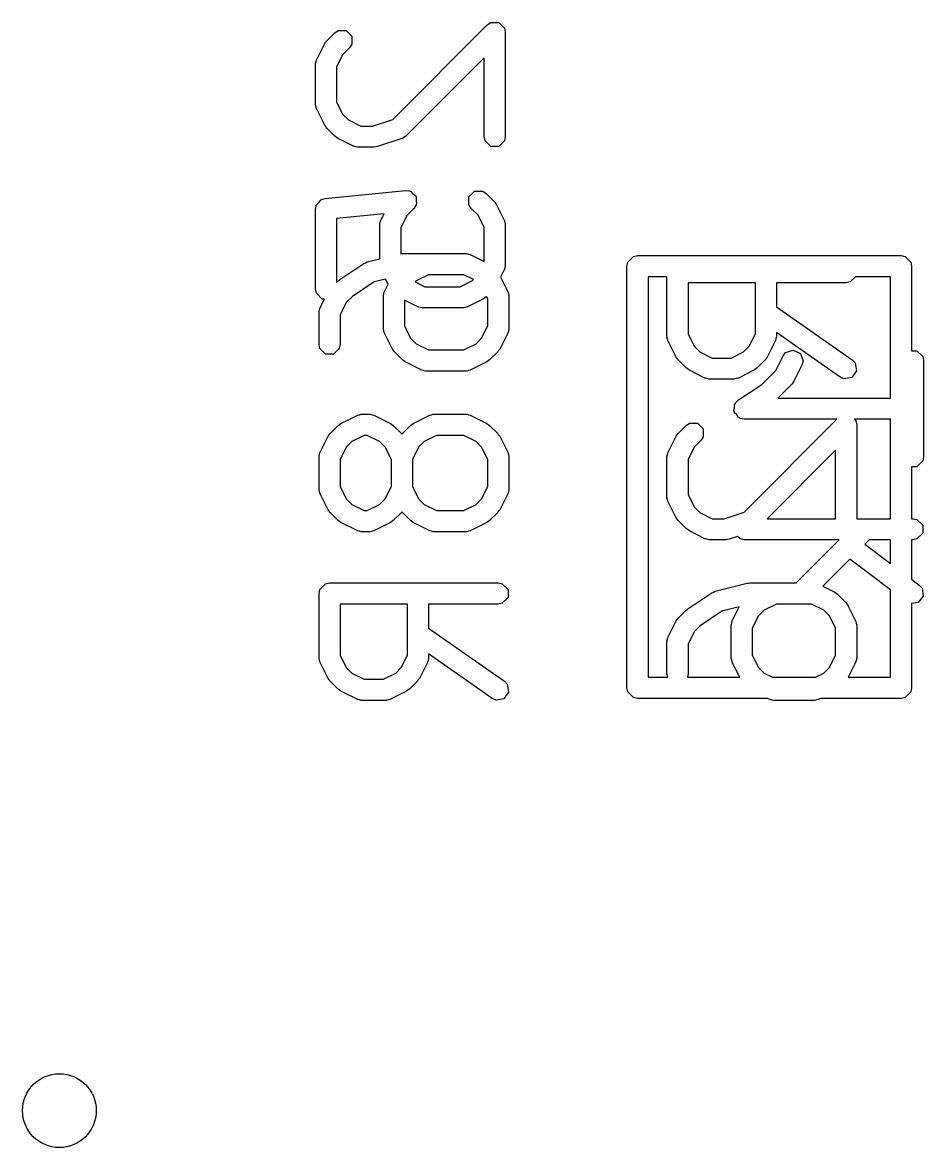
# Model space of a CAD drawing. Header units: inches. Extents: x 0.38 to 5.39, y 0.07 to 3.28.
# Drawn here: x 3.0437 to 3.212, y 0.5884 to 0.7985 of the extents above; entities that cross this region are included whole.
import ezdxf

# ---------------------------------------------------------------- set-up
doc = ezdxf.new("R2010")
doc.units = ezdxf.units.IN
doc.header["$MEASUREMENT"] = 0
doc.layers.add('BLACK', color=250, linetype='CONTINUOUS')

msp = doc.modelspace()

# ---------------------------------------------------------------- linework, layer by layer
at = {"layer": 'BLACK', "linetype": 'CONTINUOUS'}
for p, q in [((3.13053, 0.79807), (3.13117, 0.79849)), ((3.13117, 0.79849), (3.13268, 0.79849)), ((3.13268, 0.79849), (3.13374, 0.79743)), ((3.10054, 0.79507), (3.10204, 0.79657)), ((3.10204, 0.79657), (3.10268, 0.79699)), ((3.10268, 0.79699), (3.10418, 0.79699)), ((3.10418, 0.79699), (3.10525, 0.79593)), ((3.11286, 0.7804), (3.13053, 0.79807)), ((3.13374, 0.79743), (3.13389, 0.79667)), ((3.13389, 0.79667), (3.13389, 0.77718)), ((3.09867, 0.79156), (3.10017, 0.79455)), ((3.10017, 0.79455), (3.10036, 0.7948)), ((3.10036, 0.7948), (3.10054, 0.79507)), ((3.10525, 0.79442), (3.10482, 0.79378)), ((3.10525, 0.79593), (3.10525, 0.79442)), ((3.10355, 0.79251), (3.1024, 0.79021)), ((3.10482, 0.79378), (3.10355, 0.79251)), ((3.09846, 0.79067), (3.09848, 0.79077)), ((3.09846, 0.78318), (3.09846, 0.79067)), ((3.09847, 0.79081), (3.09855, 0.79112)), ((3.09848, 0.79077), (3.09847, 0.79081)), ((3.09855, 0.79112), (3.09861, 0.79143)), ((3.09861, 0.79143), (3.09864, 0.79146)), ((3.09864, 0.79146), (3.09867, 0.79156)), ((3.1024, 0.79021), (3.1024, 0.78364)), ((3.12996, 0.79192), (3.11532, 0.77728)), ((3.12996, 0.77718), (3.12996, 0.79192)), ((3.1024, 0.78364), (3.10355, 0.78134)), ((3.09848, 0.78308), (3.09846, 0.78318)), ((3.09847, 0.78304), (3.09848, 0.78308)), ((3.09855, 0.78273), (3.09847, 0.78304)), ((3.09861, 0.78242), (3.09855, 0.78273)), ((3.09864, 0.78239), (3.09861, 0.78242)), ((3.09867, 0.7823), (3.09864, 0.78239)), ((3.10017, 0.7793), (3.09867, 0.7823)), ((3.10355, 0.78134), (3.10459, 0.78029)), ((3.10459, 0.78029), (3.10689, 0.77915)), ((3.10911, 0.77915), (3.11286, 0.7804)), ((3.10036, 0.77905), (3.10017, 0.7793)), ((3.10054, 0.77878), (3.10036, 0.77905)), ((3.10204, 0.77728), (3.10054, 0.77878)), ((3.1023, 0.77711), (3.10204, 0.77728)), ((3.10689, 0.77915), (3.10911, 0.77915)), ((3.11532, 0.77728), (3.11524, 0.77723)), ((3.10255, 0.77692), (3.1023, 0.77711)), ((3.10555, 0.77542), (3.10255, 0.77692)), ((3.10564, 0.77539), (3.10555, 0.77542)), ((3.10567, 0.77536), (3.10564, 0.77539)), ((3.10598, 0.7753), (3.10567, 0.77536)), ((3.10629, 0.77521), (3.10598, 0.7753)), ((3.10633, 0.77523), (3.10629, 0.77521)), ((3.10643, 0.77521), (3.10633, 0.77523)), ((3.10943, 0.77521), (3.10643, 0.77521)), ((3.10974, 0.77527), (3.10943, 0.77521)), ((3.11005, 0.77531), (3.10974, 0.77527)), ((3.11455, 0.77681), (3.11005, 0.77531)), ((3.11464, 0.77686), (3.11455, 0.77681)), ((3.11468, 0.77686), (3.11464, 0.77686)), ((3.11494, 0.77703), (3.11468, 0.77686)), ((3.11522, 0.77719), (3.11494, 0.77703)), ((3.11524, 0.77723), (3.11522, 0.77719)), ((3.13011, 0.77642), (3.12996, 0.77718)), ((3.13117, 0.77536), (3.13011, 0.77642)), ((3.13268, 0.77536), (3.13117, 0.77536)), ((3.13374, 0.77642), (3.13268, 0.77536)), ((3.13389, 0.77718), (3.13374, 0.77642)), ((3.10023, 0.76564), (3.11523, 0.76714)), ((3.11523, 0.76714), (3.116, 0.76706)), ((3.116, 0.76706), (3.11608, 0.767)), ((3.11608, 0.767), (3.11618, 0.767)), ((3.11618, 0.767), (3.11665, 0.76653)), ((3.12711, 0.76593), (3.12817, 0.767)), ((3.12817, 0.767), (3.12968, 0.767)), ((3.12968, 0.767), (3.13032, 0.76657)), ((3.09861, 0.76443), (3.09908, 0.7649)), ((3.09908, 0.7649), (3.0995, 0.76541)), ((3.0995, 0.76541), (3.09963, 0.76545)), ((3.09963, 0.76545), (3.09968, 0.7655)), ((3.09968, 0.7655), (3.09977, 0.7655)), ((3.09977, 0.7655), (3.10023, 0.76564)), ((3.11665, 0.76653), (3.11716, 0.76611)), ((3.11716, 0.76611), (3.11717, 0.76601)), ((3.11717, 0.76601), (3.11725, 0.76593)), ((3.11725, 0.76593), (3.11725, 0.76527)), ((3.11725, 0.76527), (3.11731, 0.76461)), ((3.12711, 0.76442), (3.12711, 0.76593)), ((3.13032, 0.76657), (3.13182, 0.76507)), ((3.13182, 0.76507), (3.13199, 0.76481)), ((3.13199, 0.76481), (3.13219, 0.76456)), ((3.09846, 0.76368), (3.09855, 0.76415)), ((3.09846, 0.74868), (3.09846, 0.76368)), ((3.09854, 0.76425), (3.09858, 0.76429)), ((3.09855, 0.76415), (3.09854, 0.76425)), ((3.09858, 0.76429), (3.09861, 0.76443)), ((3.11128, 0.76279), (3.1024, 0.7619)), ((3.11067, 0.76156), (3.11128, 0.76279)), ((3.11682, 0.76379), (3.11554, 0.76251)), ((3.11725, 0.76442), (3.11682, 0.76379)), ((3.11731, 0.76461), (3.11725, 0.76453)), ((3.11725, 0.76453), (3.11725, 0.76442)), ((3.12753, 0.76379), (3.12711, 0.76442)), ((3.12881, 0.76251), (3.12753, 0.76379)), ((3.13219, 0.76456), (3.13369, 0.76156)), ((3.1024, 0.7619), (3.1024, 0.74996)), ((3.11046, 0.76082), (3.11055, 0.76112)), ((3.11048, 0.76078), (3.11046, 0.76082)), ((3.11046, 0.76068), (3.11048, 0.76078)), ((3.11046, 0.75437), (3.11046, 0.76068)), ((3.11055, 0.76112), (3.11061, 0.76143)), ((3.11061, 0.76143), (3.11064, 0.76146)), ((3.11064, 0.76146), (3.11067, 0.76156)), ((3.11554, 0.76251), (3.1144, 0.76021)), ((3.12996, 0.76021), (3.12881, 0.76251)), ((3.13369, 0.76156), (3.13371, 0.76146)), ((3.13371, 0.76146), (3.13374, 0.76143)), ((3.13374, 0.76143), (3.13381, 0.76112)), ((3.13381, 0.76112), (3.13389, 0.76082)), ((3.13389, 0.76082), (3.13387, 0.76078)), ((3.13387, 0.76078), (3.13389, 0.76068)), ((3.13389, 0.76068), (3.13389, 0.75318)), ((3.1144, 0.76021), (3.1144, 0.7553)), ((3.12996, 0.75388), (3.12996, 0.76021)), ((3.10811, 0.75378), (3.11046, 0.75437)), ((3.1144, 0.7553), (3.11458, 0.75534)), ((3.11458, 0.75534), (3.12658, 0.75534)), ((3.12658, 0.75534), (3.12668, 0.75532)), ((3.12668, 0.75532), (3.12672, 0.75533)), ((3.12672, 0.75533), (3.12703, 0.75525)), ((3.12703, 0.75525), (3.12734, 0.75519)), ((3.12734, 0.75519), (3.12737, 0.75515)), ((3.12737, 0.75515), (3.12746, 0.75513)), ((3.12746, 0.75513), (3.12996, 0.75388)), ((3.15675, 0.75375), (3.15782, 0.75481)), ((3.15782, 0.75481), (3.15857, 0.75496)), ((3.15857, 0.75496), (3.20778, 0.75496)), ((3.20778, 0.75496), (3.20854, 0.75481)), ((3.20854, 0.75481), (3.2096, 0.75375)), ((3.10299, 0.75051), (3.10749, 0.75351)), ((3.10749, 0.75351), (3.1078, 0.75363)), ((3.1078, 0.75363), (3.10811, 0.75378)), ((3.13369, 0.7523), (3.133, 0.75093)), ((3.13371, 0.75239), (3.13369, 0.7523)), ((3.13374, 0.75243), (3.13371, 0.75239)), ((3.13381, 0.75274), (3.13374, 0.75243)), ((3.13389, 0.75304), (3.13381, 0.75274)), ((3.13389, 0.75318), (3.13387, 0.75308)), ((3.13387, 0.75308), (3.13389, 0.75304)), ((3.1566, 0.75299), (3.15675, 0.75375)), ((3.1566, 0.67425), (3.1566, 0.75299)), ((3.2096, 0.75375), (3.20975, 0.75299)), ((3.20975, 0.75299), (3.20975, 0.73719)), ((3.1024, 0.74996), (3.10269, 0.75026)), ((3.10269, 0.75026), (3.10285, 0.75037)), ((3.10285, 0.75037), (3.10299, 0.75051)), ((3.10939, 0.75004), (3.10534, 0.74734)), ((3.11153, 0.75057), (3.10939, 0.75004)), ((3.11201, 0.74962), (3.11153, 0.75057)), ((3.11725, 0.75025), (3.11706, 0.75006)), ((3.11706, 0.75006), (3.11889, 0.74915)), ((3.11955, 0.7514), (3.11725, 0.75025)), ((3.12612, 0.7514), (3.11955, 0.7514)), ((3.12546, 0.74915), (3.12776, 0.7503)), ((3.12795, 0.75048), (3.12612, 0.7514)), ((3.12776, 0.7503), (3.12795, 0.75048)), ((3.133, 0.75093), (3.13434, 0.74825)), ((3.16408, 0.75102), (3.16054, 0.75102)), ((3.16054, 0.75102), (3.16054, 0.67622)), ((3.16408, 0.73987), (3.16408, 0.75102)), ((3.1983, 0.75005), (3.19754, 0.7499)), ((3.19927, 0.75102), (3.1983, 0.75005)), ((3.20581, 0.75102), (3.19927, 0.75102)), ((3.20581, 0.72834), (3.20581, 0.75102)), ((3.09861, 0.74793), (3.09846, 0.74868)), ((3.09968, 0.74686), (3.09861, 0.74793)), ((3.1112, 0.74781), (3.11126, 0.74812)), ((3.11126, 0.74812), (3.1113, 0.74815)), ((3.1113, 0.74815), (3.11132, 0.74825)), ((3.11132, 0.74825), (3.11201, 0.74962)), ((3.11889, 0.74915), (3.12546, 0.74915)), ((3.13434, 0.74825), (3.13437, 0.74815)), ((3.13437, 0.74815), (3.1344, 0.74812)), ((3.1344, 0.74812), (3.13446, 0.74781)), ((3.18058, 0.7499), (3.16801, 0.7499)), ((3.16801, 0.7499), (3.16801, 0.74033)), ((3.18058, 0.74033), (3.18058, 0.7499)), ((3.19754, 0.7499), (3.18451, 0.7499)), ((3.18451, 0.7499), (3.18451, 0.74539)), ((3.09932, 0.74525), (3.10013, 0.74686)), ((3.10013, 0.74686), (3.09968, 0.74686)), ((3.1042, 0.7462), (3.10305, 0.7439)), ((3.10534, 0.74734), (3.1042, 0.7462)), ((3.11112, 0.74751), (3.1112, 0.74781)), ((3.11113, 0.74746), (3.11112, 0.74751)), ((3.11112, 0.74737), (3.11113, 0.74746)), ((3.11112, 0.74137), (3.11112, 0.74737)), ((3.11755, 0.74542), (3.11505, 0.74667)), ((3.11505, 0.74667), (3.11505, 0.74183)), ((3.12981, 0.74692), (3.12681, 0.74542)), ((3.13005, 0.74711), (3.12981, 0.74692)), ((3.13032, 0.74729), (3.13005, 0.74711)), ((3.13039, 0.74736), (3.13032, 0.74729)), ((3.13061, 0.7469), (3.13039, 0.74736)), ((3.13061, 0.74183), (3.13061, 0.7469)), ((3.13446, 0.74781), (3.13454, 0.74751)), ((3.13454, 0.74751), (3.13453, 0.74746)), ((3.13453, 0.74746), (3.13455, 0.74737)), ((3.13455, 0.74737), (3.13455, 0.74137)), ((3.09912, 0.74451), (3.0992, 0.74481)), ((3.09914, 0.74446), (3.09912, 0.74451)), ((3.09912, 0.74437), (3.09914, 0.74446)), ((3.09912, 0.73837), (3.09912, 0.74437)), ((3.0992, 0.74481), (3.09927, 0.74512)), ((3.09927, 0.74512), (3.0993, 0.74515)), ((3.0993, 0.74515), (3.09932, 0.74525)), ((3.10305, 0.7439), (3.10305, 0.73837)), ((3.11764, 0.74539), (3.11755, 0.74542)), ((3.11767, 0.74536), (3.11764, 0.74539)), ((3.11798, 0.7453), (3.11767, 0.74536)), ((3.11829, 0.74522), (3.11798, 0.7453)), ((3.11833, 0.74523), (3.11829, 0.74522)), ((3.11843, 0.74521), (3.11833, 0.74523)), ((3.12593, 0.74521), (3.11843, 0.74521)), ((3.12602, 0.74523), (3.12593, 0.74521)), ((3.12607, 0.74522), (3.12602, 0.74523)), ((3.12637, 0.7453), (3.12607, 0.74522)), ((3.12668, 0.74536), (3.12637, 0.7453)), ((3.12671, 0.74539), (3.12668, 0.74536)), ((3.12681, 0.74542), (3.12671, 0.74539)), ((3.18451, 0.74539), (3.19867, 0.73548)), ((3.11505, 0.74183), (3.1162, 0.73953)), ((3.12946, 0.73954), (3.13061, 0.74183)), ((3.11113, 0.74127), (3.11112, 0.74137)), ((3.11112, 0.74123), (3.11113, 0.74127)), ((3.1112, 0.74092), (3.11112, 0.74123)), ((3.11126, 0.74062), (3.1112, 0.74092)), ((3.1113, 0.74058), (3.11126, 0.74062)), ((3.11132, 0.74049), (3.1113, 0.74058)), ((3.11282, 0.73749), (3.11132, 0.74049)), ((3.1162, 0.73953), (3.11725, 0.73849)), ((3.12842, 0.73849), (3.12946, 0.73954)), ((3.13434, 0.74049), (3.13284, 0.73749)), ((3.13437, 0.74058), (3.13434, 0.74049)), ((3.1344, 0.74062), (3.13437, 0.74058)), ((3.13446, 0.74092), (3.1344, 0.74062)), ((3.13454, 0.74123), (3.13446, 0.74092)), ((3.13455, 0.74137), (3.13453, 0.74127)), ((3.13453, 0.74127), (3.13454, 0.74123)), ((3.1641, 0.73977), (3.16408, 0.73987)), ((3.16408, 0.73973), (3.1641, 0.73977)), ((3.16417, 0.73942), (3.16408, 0.73973)), ((3.16801, 0.74033), (3.16916, 0.73804)), ((3.17943, 0.73804), (3.18058, 0.74033)), ((3.18451, 0.73973), (3.18442, 0.73942)), ((3.18451, 0.73987), (3.18449, 0.73977)), ((3.18449, 0.73977), (3.18451, 0.73973)), ((3.19641, 0.73226), (3.18451, 0.74059)), ((3.18451, 0.74059), (3.18451, 0.73987)), ((3.09927, 0.73762), (3.09912, 0.73837)), ((3.10033, 0.73655), (3.09927, 0.73762)), ((3.1029, 0.73762), (3.10184, 0.73655)), ((3.10305, 0.73837), (3.1029, 0.73762)), ((3.11302, 0.73724), (3.11282, 0.73749)), ((3.11725, 0.73849), (3.11955, 0.73734)), ((3.11955, 0.73734), (3.12612, 0.73734)), ((3.12612, 0.73734), (3.12842, 0.73849)), ((3.13284, 0.73749), (3.13265, 0.73724)), ((3.16423, 0.73912), (3.16417, 0.73942)), ((3.16426, 0.73908), (3.16423, 0.73912)), ((3.16429, 0.73899), (3.16426, 0.73908)), ((3.16578, 0.73599), (3.16429, 0.73899)), ((3.16916, 0.73804), (3.17021, 0.73699)), ((3.17838, 0.73699), (3.17943, 0.73804)), ((3.1843, 0.73899), (3.1828, 0.73599)), ((3.18433, 0.73908), (3.1843, 0.73899)), ((3.18436, 0.73912), (3.18433, 0.73908)), ((3.18442, 0.73942), (3.18436, 0.73912)), ((3.10184, 0.73655), (3.10033, 0.73655)), ((3.11319, 0.73698), (3.11302, 0.73724)), ((3.11469, 0.73548), (3.11319, 0.73698)), ((3.11495, 0.7353), (3.11469, 0.73548)), ((3.1152, 0.73511), (3.11495, 0.7353)), ((3.13071, 0.7353), (3.13046, 0.73511)), ((3.13097, 0.73548), (3.13071, 0.7353)), ((3.13247, 0.73698), (3.13097, 0.73548)), ((3.13265, 0.73724), (3.13247, 0.73698)), ((3.16598, 0.73574), (3.16578, 0.73599)), ((3.16615, 0.73548), (3.16598, 0.73574)), ((3.16765, 0.73398), (3.16615, 0.73548)), ((3.17021, 0.73699), (3.17251, 0.73584)), ((3.17251, 0.73584), (3.17608, 0.73584)), ((3.17608, 0.73584), (3.17838, 0.73699)), ((3.18244, 0.73548), (3.18094, 0.73398)), ((3.18261, 0.73574), (3.18244, 0.73548)), ((3.1828, 0.73599), (3.18261, 0.73574)), ((3.18439, 0.73354), (3.18575, 0.73625)), ((3.18575, 0.73625), (3.18622, 0.73686)), ((3.18622, 0.73686), (3.18765, 0.73733)), ((3.18765, 0.73733), (3.189, 0.73666)), ((3.189, 0.73666), (3.18948, 0.73523)), ((3.19867, 0.73548), (3.1992, 0.73493)), ((3.20975, 0.73719), (3.21076, 0.73719)), ((3.21076, 0.73719), (3.21183, 0.73612)), ((3.21183, 0.73612), (3.21198, 0.73537)), ((3.21198, 0.73537), (3.21198, 0.71737)), ((3.1182, 0.73361), (3.1152, 0.73511)), ((3.1183, 0.73358), (3.1182, 0.73361)), ((3.11833, 0.73355), (3.1183, 0.73358)), ((3.11864, 0.73349), (3.11833, 0.73355)), ((3.11894, 0.73341), (3.11864, 0.73349)), ((3.11899, 0.73342), (3.11894, 0.73341)), ((3.11908, 0.7334), (3.11899, 0.73342)), ((3.12658, 0.7334), (3.11908, 0.7334)), ((3.12668, 0.73342), (3.12658, 0.7334)), ((3.12672, 0.73341), (3.12668, 0.73342)), ((3.12703, 0.73349), (3.12672, 0.73341)), ((3.12734, 0.73355), (3.12703, 0.73349)), ((3.12737, 0.73358), (3.12734, 0.73355)), ((3.12746, 0.73361), (3.12737, 0.73358)), ((3.13046, 0.73511), (3.12746, 0.73361)), ((3.16792, 0.7338), (3.16765, 0.73398)), ((3.16817, 0.73361), (3.16792, 0.7338)), ((3.17116, 0.73211), (3.16817, 0.73361)), ((3.18042, 0.73361), (3.17742, 0.73211)), ((3.18067, 0.7338), (3.18042, 0.73361)), ((3.18094, 0.73398), (3.18067, 0.7338)), ((3.18176, 0.7309), (3.18439, 0.73354)), ((3.18927, 0.73449), (3.18777, 0.73149)), ((3.18948, 0.73523), (3.18927, 0.73449)), ((3.19946, 0.73344), (3.1986, 0.73221)), ((3.1992, 0.73493), (3.19946, 0.73344)), ((3.17126, 0.73208), (3.17116, 0.73211)), ((3.17129, 0.73205), (3.17126, 0.73208)), ((3.1716, 0.73199), (3.17129, 0.73205)), ((3.17191, 0.73191), (3.1716, 0.73199)), ((3.17195, 0.73192), (3.17191, 0.73191)), ((3.17205, 0.7319), (3.17195, 0.73192)), ((3.17654, 0.7319), (3.17205, 0.7319)), ((3.17664, 0.73192), (3.17654, 0.7319)), ((3.17668, 0.73191), (3.17664, 0.73192)), ((3.17699, 0.73199), (3.17668, 0.73191)), ((3.1773, 0.73205), (3.17699, 0.73199)), ((3.17733, 0.73208), (3.1773, 0.73205)), ((3.17742, 0.73211), (3.17733, 0.73208)), ((3.18758, 0.73124), (3.1874, 0.73098)), ((3.18777, 0.73149), (3.18758, 0.73124)), ((3.19712, 0.73195), (3.19641, 0.73226)), ((3.1986, 0.73221), (3.19712, 0.73195)), ((3.17742, 0.72801), (3.18176, 0.7309)), ((3.1874, 0.73098), (3.18477, 0.72834)), ((3.17669, 0.72712), (3.17684, 0.72727)), ((3.17669, 0.72655), (3.17669, 0.72712)), ((3.17684, 0.72727), (3.17688, 0.72747)), ((3.17688, 0.72747), (3.17742, 0.72801)), ((3.18477, 0.72834), (3.20581, 0.72834)), ((3.1032, 0.72363), (3.1062, 0.72513)), ((3.1062, 0.72513), (3.1063, 0.72516)), ((3.1063, 0.72516), (3.10633, 0.72519)), ((3.10633, 0.72519), (3.10664, 0.72525)), ((3.10664, 0.72525), (3.10694, 0.72533)), ((3.10694, 0.72533), (3.10699, 0.72532)), ((3.10699, 0.72532), (3.10708, 0.72534)), ((3.10708, 0.72534), (3.10858, 0.72534)), ((3.10858, 0.72534), (3.10868, 0.72532)), ((3.10868, 0.72532), (3.10872, 0.72533)), ((3.10872, 0.72533), (3.10903, 0.72525)), ((3.10903, 0.72525), (3.10934, 0.72519)), ((3.10934, 0.72519), (3.10937, 0.72516)), ((3.10937, 0.72516), (3.10946, 0.72513)), ((3.10946, 0.72513), (3.11246, 0.72363)), ((3.1167, 0.72363), (3.1197, 0.72513)), ((3.1197, 0.72513), (3.1198, 0.72516)), ((3.1198, 0.72516), (3.11983, 0.72519)), ((3.11983, 0.72519), (3.12014, 0.72525)), ((3.12014, 0.72525), (3.12044, 0.72533)), ((3.12044, 0.72533), (3.12049, 0.72532)), ((3.12049, 0.72532), (3.12058, 0.72534)), ((3.12058, 0.72534), (3.12658, 0.72534)), ((3.12658, 0.72534), (3.12668, 0.72532)), ((3.12668, 0.72532), (3.12672, 0.72533)), ((3.12672, 0.72533), (3.12703, 0.72525)), ((3.12703, 0.72525), (3.12734, 0.72519)), ((3.12734, 0.72519), (3.12737, 0.72516)), ((3.12737, 0.72516), (3.12746, 0.72513)), ((3.12746, 0.72513), (3.13046, 0.72363)), ((3.17658, 0.72599), (3.17669, 0.72655)), ((3.17669, 0.72582), (3.17658, 0.72599)), ((3.17669, 0.72562), (3.17669, 0.72582)), ((3.1771, 0.72521), (3.17669, 0.72562)), ((3.17742, 0.72473), (3.1771, 0.72521)), ((3.17762, 0.7247), (3.17742, 0.72473)), ((3.10119, 0.72176), (3.10269, 0.72326)), ((3.10269, 0.72326), (3.10296, 0.72344)), ((3.10296, 0.72344), (3.1032, 0.72363)), ((3.11246, 0.72363), (3.11271, 0.72344)), ((3.11271, 0.72344), (3.11298, 0.72326)), ((3.11298, 0.72326), (3.11448, 0.72176)), ((3.11469, 0.72176), (3.11619, 0.72326)), ((3.11619, 0.72326), (3.11645, 0.72344)), ((3.11645, 0.72344), (3.1167, 0.72363)), ((3.13046, 0.72363), (3.13071, 0.72344)), ((3.13071, 0.72344), (3.13097, 0.72326)), ((3.13097, 0.72326), (3.13247, 0.72176)), ((3.16615, 0.72176), (3.16765, 0.72326)), ((3.16765, 0.72326), (3.16829, 0.72369)), ((3.16829, 0.72369), (3.1698, 0.72369)), ((3.1698, 0.72369), (3.17086, 0.72262)), ((3.17776, 0.72455), (3.17762, 0.7247)), ((3.17851, 0.7244), (3.17776, 0.72455)), ((3.17848, 0.70709), (3.19579, 0.7244)), ((3.19579, 0.7244), (3.17851, 0.7244)), ((3.20581, 0.7244), (3.19908, 0.7244)), ((3.19908, 0.7244), (3.19936, 0.72412)), ((3.19936, 0.72412), (3.19951, 0.72337)), ((3.19951, 0.72337), (3.19951, 0.70584)), ((3.20581, 0.70584), (3.20581, 0.7244)), ((3.09932, 0.71825), (3.10082, 0.72125)), ((3.10082, 0.72125), (3.10102, 0.7215)), ((3.10102, 0.7215), (3.10119, 0.72176)), ((3.10755, 0.7214), (3.10525, 0.72025)), ((3.10812, 0.7214), (3.10755, 0.7214)), ((3.11042, 0.72025), (3.10812, 0.7214)), ((3.11448, 0.72176), (3.11458, 0.7216)), ((3.11458, 0.7216), (3.11469, 0.72176)), ((3.12105, 0.7214), (3.11875, 0.72025)), ((3.12612, 0.7214), (3.12105, 0.7214)), ((3.12842, 0.72025), (3.12612, 0.7214)), ((3.13247, 0.72176), (3.13265, 0.7215)), ((3.13265, 0.7215), (3.13284, 0.72125)), ((3.13284, 0.72125), (3.13434, 0.71825)), ((3.16429, 0.71825), (3.16578, 0.72125)), ((3.16578, 0.72125), (3.16598, 0.7215)), ((3.16598, 0.7215), (3.16615, 0.72176)), ((3.17086, 0.72112), (3.17044, 0.72048)), ((3.17086, 0.72262), (3.17086, 0.72112)), ((3.1042, 0.71921), (3.10305, 0.71691)), ((3.10525, 0.72025), (3.1042, 0.71921)), ((3.11147, 0.71921), (3.11042, 0.72025)), ((3.11261, 0.71691), (3.11147, 0.71921)), ((3.1177, 0.71921), (3.11655, 0.71691)), ((3.11875, 0.72025), (3.1177, 0.71921)), ((3.12946, 0.71921), (3.12842, 0.72025)), ((3.13061, 0.71691), (3.12946, 0.71921)), ((3.16916, 0.71921), (3.16801, 0.71691)), ((3.17044, 0.72048), (3.16916, 0.71921)), ((3.19557, 0.71862), (3.1828, 0.70584)), ((3.19557, 0.70584), (3.19557, 0.71862)), ((3.09912, 0.71751), (3.0992, 0.71782)), ((3.09914, 0.71747), (3.09912, 0.71751)), ((3.09912, 0.71737), (3.09914, 0.71747)), ((3.09912, 0.71137), (3.09912, 0.71737)), ((3.0992, 0.71782), (3.09927, 0.71812)), ((3.09927, 0.71812), (3.0993, 0.71816)), ((3.0993, 0.71816), (3.09932, 0.71825)), ((3.10305, 0.71691), (3.10305, 0.71184)), ((3.11261, 0.71184), (3.11261, 0.71691)), ((3.11655, 0.71691), (3.11655, 0.71184)), ((3.13061, 0.71184), (3.13061, 0.71691)), ((3.13434, 0.71825), (3.13437, 0.71816)), ((3.13437, 0.71816), (3.1344, 0.71812)), ((3.1344, 0.71812), (3.13446, 0.71782)), ((3.13446, 0.71782), (3.13454, 0.71751)), ((3.13454, 0.71751), (3.13453, 0.71747)), ((3.13453, 0.71747), (3.13455, 0.71737)), ((3.13455, 0.71737), (3.13455, 0.71137)), ((3.16408, 0.71751), (3.16417, 0.71782)), ((3.1641, 0.71747), (3.16408, 0.71751)), ((3.16408, 0.71737), (3.1641, 0.71747)), ((3.16408, 0.70987), (3.16408, 0.71737)), ((3.16417, 0.71782), (3.16423, 0.71812)), ((3.16423, 0.71812), (3.16426, 0.71816)), ((3.16426, 0.71816), (3.16429, 0.71825)), ((3.16801, 0.71691), (3.16801, 0.71034)), ((3.21183, 0.71662), (3.21076, 0.71555)), ((3.21198, 0.71737), (3.21183, 0.71662)), ((3.21076, 0.71555), (3.20975, 0.71555)), ((3.20975, 0.71555), (3.20975, 0.70584)), ((3.09914, 0.71128), (3.09912, 0.71137)), ((3.09912, 0.71123), (3.09914, 0.71128)), ((3.0992, 0.71093), (3.09912, 0.71123)), ((3.09927, 0.71062), (3.0992, 0.71093)), ((3.0993, 0.71059), (3.09927, 0.71062)), ((3.09932, 0.71049), (3.0993, 0.71059)), ((3.10082, 0.70749), (3.09932, 0.71049)), ((3.10305, 0.71184), (3.1042, 0.70954)), ((3.11147, 0.70954), (3.11261, 0.71184)), ((3.11655, 0.71184), (3.1177, 0.70954)), ((3.12946, 0.70954), (3.13061, 0.71184)), ((3.13434, 0.71049), (3.13284, 0.70749)), ((3.13437, 0.71059), (3.13434, 0.71049)), ((3.1344, 0.71062), (3.13437, 0.71059)), ((3.13446, 0.71093), (3.1344, 0.71062)), ((3.13454, 0.71123), (3.13446, 0.71093)), ((3.13455, 0.71137), (3.13453, 0.71128)), ((3.13453, 0.71128), (3.13454, 0.71123)), ((3.16801, 0.71034), (3.16916, 0.70804)), ((3.1042, 0.70954), (3.10525, 0.70849)), ((3.10525, 0.70849), (3.10755, 0.70734)), ((3.10812, 0.70734), (3.11042, 0.70849)), ((3.11042, 0.70849), (3.11147, 0.70954)), ((3.1177, 0.70954), (3.11875, 0.70849)), ((3.11875, 0.70849), (3.12105, 0.70734)), ((3.12612, 0.70734), (3.12842, 0.70849)), ((3.12842, 0.70849), (3.12946, 0.70954)), ((3.1641, 0.70978), (3.16408, 0.70987)), ((3.16408, 0.70973), (3.1641, 0.70978)), ((3.16417, 0.70943), (3.16408, 0.70973)), ((3.16423, 0.70912), (3.16417, 0.70943)), ((3.16426, 0.70909), (3.16423, 0.70912)), ((3.16429, 0.70899), (3.16426, 0.70909)), ((3.16578, 0.70599), (3.16429, 0.70899)), ((3.16916, 0.70804), (3.17021, 0.70699)), ((3.10102, 0.70724), (3.10082, 0.70749)), ((3.10119, 0.70698), (3.10102, 0.70724)), ((3.10269, 0.70548), (3.10119, 0.70698)), ((3.10755, 0.70734), (3.10812, 0.70734)), ((3.11448, 0.70698), (3.11298, 0.70548)), ((3.11458, 0.70714), (3.11448, 0.70698)), ((3.11469, 0.70698), (3.11458, 0.70714)), ((3.11619, 0.70548), (3.11469, 0.70698)), ((3.12105, 0.70734), (3.12612, 0.70734)), ((3.13247, 0.70698), (3.13097, 0.70548)), ((3.13265, 0.70724), (3.13247, 0.70698)), ((3.13284, 0.70749), (3.13265, 0.70724)), ((3.16598, 0.70574), (3.16578, 0.70599)), ((3.17021, 0.70699), (3.17251, 0.70584)), ((3.17251, 0.70584), (3.17473, 0.70584)), ((3.17473, 0.70584), (3.17848, 0.70709)), ((3.1828, 0.70584), (3.19557, 0.70584)), ((3.19951, 0.70584), (3.20581, 0.70584)), ((3.20975, 0.70584), (3.21001, 0.70584)), ((3.21001, 0.70584), (3.21076, 0.70569)), ((3.10296, 0.70531), (3.10269, 0.70548)), ((3.1032, 0.70511), (3.10296, 0.70531)), ((3.1062, 0.70361), (3.1032, 0.70511)), ((3.11246, 0.70511), (3.10946, 0.70361)), ((3.11271, 0.70531), (3.11246, 0.70511)), ((3.11298, 0.70548), (3.11271, 0.70531)), ((3.11645, 0.70531), (3.11619, 0.70548)), ((3.1167, 0.70511), (3.11645, 0.70531)), ((3.1197, 0.70361), (3.1167, 0.70511)), ((3.13046, 0.70511), (3.12746, 0.70361)), ((3.13071, 0.70531), (3.13046, 0.70511)), ((3.13097, 0.70548), (3.13071, 0.70531)), ((3.16615, 0.70548), (3.16598, 0.70574)), ((3.16765, 0.70398), (3.16615, 0.70548)), ((3.16792, 0.70381), (3.16765, 0.70398)), ((3.16817, 0.70361), (3.16792, 0.70381)), ((3.21076, 0.70569), (3.21183, 0.70463)), ((3.21183, 0.70463), (3.21183, 0.70312)), ((3.1063, 0.70359), (3.1062, 0.70361)), ((3.10633, 0.70355), (3.1063, 0.70359)), ((3.10664, 0.70349), (3.10633, 0.70355)), ((3.10694, 0.70341), (3.10664, 0.70349)), ((3.10699, 0.70342), (3.10694, 0.70341)), ((3.10708, 0.7034), (3.10699, 0.70342)), ((3.10858, 0.7034), (3.10708, 0.7034)), ((3.10868, 0.70342), (3.10858, 0.7034)), ((3.10872, 0.70341), (3.10868, 0.70342)), ((3.10903, 0.70349), (3.10872, 0.70341)), ((3.10934, 0.70355), (3.10903, 0.70349)), ((3.10937, 0.70359), (3.10934, 0.70355)), ((3.10946, 0.70361), (3.10937, 0.70359)), ((3.1198, 0.70359), (3.1197, 0.70361)), ((3.11983, 0.70355), (3.1198, 0.70359)), ((3.12014, 0.70349), (3.11983, 0.70355)), ((3.12044, 0.70341), (3.12014, 0.70349)), ((3.12049, 0.70342), (3.12044, 0.70341)), ((3.12058, 0.7034), (3.12049, 0.70342)), ((3.12658, 0.7034), (3.12058, 0.7034)), ((3.12668, 0.70342), (3.12658, 0.7034)), ((3.12672, 0.70341), (3.12668, 0.70342)), ((3.12703, 0.70349), (3.12672, 0.70341)), ((3.12734, 0.70355), (3.12703, 0.70349)), ((3.12737, 0.70359), (3.12734, 0.70355)), ((3.12746, 0.70361), (3.12737, 0.70359)), ((3.17116, 0.70211), (3.16817, 0.70361)), ((3.17126, 0.70209), (3.17116, 0.70211)), ((3.17129, 0.70205), (3.17126, 0.70209)), ((3.1716, 0.70199), (3.17129, 0.70205)), ((3.17191, 0.70191), (3.1716, 0.70199)), ((3.17195, 0.70192), (3.17191, 0.70191)), ((3.17205, 0.7019), (3.17195, 0.70192)), ((3.17504, 0.7019), (3.17205, 0.7019)), ((3.17535, 0.70197), (3.17504, 0.7019)), ((3.17567, 0.70201), (3.17535, 0.70197)), ((3.17727, 0.70254), (3.17567, 0.70201)), ((3.17776, 0.70205), (3.17727, 0.70254)), ((3.17851, 0.7019), (3.17776, 0.70205)), ((3.19626, 0.7019), (3.17851, 0.7019)), ((3.1882, 0.69384), (3.19626, 0.7019)), ((3.20183, 0.7019), (3.20101, 0.70109)), ((3.20581, 0.7019), (3.20183, 0.7019)), ((3.20581, 0.69748), (3.20581, 0.7019)), ((3.21001, 0.7019), (3.20975, 0.7019)), ((3.20975, 0.7019), (3.20975, 0.69453)), ((3.21076, 0.70205), (3.21001, 0.7019)), ((3.21183, 0.70312), (3.21076, 0.70205)), ((3.20101, 0.70109), (3.20581, 0.69748)), ((3.1982, 0.69827), (3.19318, 0.69326)), ((3.20581, 0.69256), (3.1982, 0.69827)), ((3.09927, 0.69263), (3.10033, 0.69369)), ((3.10033, 0.69369), (3.10109, 0.69384)), ((3.10109, 0.69384), (3.13258, 0.69384)), ((3.13258, 0.69384), (3.13333, 0.69369)), ((3.13333, 0.69369), (3.1344, 0.69263)), ((3.17307, 0.69228), (3.17907, 0.69378)), ((3.17907, 0.69378), (3.17931, 0.6938)), ((3.17931, 0.6938), (3.17954, 0.69384)), ((3.17954, 0.69384), (3.1882, 0.69384)), ((3.19318, 0.69326), (3.19542, 0.69214)), ((3.20975, 0.69453), (3.21119, 0.69345)), ((3.21119, 0.69345), (3.2117, 0.69288)), ((3.09912, 0.69187), (3.09927, 0.69263)), ((3.09912, 0.67988), (3.09912, 0.69187)), ((3.1344, 0.69263), (3.1344, 0.69112)), ((3.16795, 0.68901), (3.17245, 0.69201)), ((3.17245, 0.69201), (3.17276, 0.69214)), ((3.17276, 0.69214), (3.17307, 0.69228)), ((3.19542, 0.69214), (3.19567, 0.69194)), ((3.19567, 0.69194), (3.19593, 0.69177)), ((3.19593, 0.69177), (3.19743, 0.69027)), ((3.20581, 0.67622), (3.20581, 0.69256)), ((3.21192, 0.69139), (3.21101, 0.69018)), ((3.2117, 0.69288), (3.21192, 0.69139)), ((3.11561, 0.68991), (3.10305, 0.68991)), ((3.10305, 0.68991), (3.10305, 0.68034)), ((3.11561, 0.68034), (3.11561, 0.68991)), ((3.13258, 0.68991), (3.11955, 0.68991)), ((3.11955, 0.68991), (3.11955, 0.6854)), ((3.13333, 0.69006), (3.13258, 0.68991)), ((3.1344, 0.69112), (3.13333, 0.69006)), ((3.17758, 0.68936), (3.17435, 0.68855)), ((3.17628, 0.68676), (3.17758, 0.68936)), ((3.18451, 0.68991), (3.18221, 0.68876)), ((3.19108, 0.68991), (3.18451, 0.68991)), ((3.19338, 0.68876), (3.19108, 0.68991)), ((3.19743, 0.69027), (3.19761, 0.69)), ((3.19761, 0.69), (3.1978, 0.68976)), ((3.1978, 0.68976), (3.1993, 0.68676)), ((3.21101, 0.69018), (3.20975, 0.69)), ((3.20975, 0.69), (3.20975, 0.67425)), ((3.16578, 0.68676), (3.16598, 0.68701)), ((3.16598, 0.68701), (3.16615, 0.68727)), ((3.16615, 0.68727), (3.16765, 0.68877)), ((3.16765, 0.68877), (3.16782, 0.68888)), ((3.16782, 0.68888), (3.16795, 0.68901)), ((3.17435, 0.68855), (3.1703, 0.68585)), ((3.18116, 0.68771), (3.18001, 0.68541)), ((3.18221, 0.68876), (3.18116, 0.68771)), ((3.19442, 0.68771), (3.19338, 0.68876)), ((3.19557, 0.68541), (3.19442, 0.68771)), ((3.11955, 0.6854), (3.13371, 0.67549)), ((3.16429, 0.68376), (3.16578, 0.68676)), ((3.1703, 0.68585), (3.16916, 0.68471)), ((3.17608, 0.68602), (3.17616, 0.68632)), ((3.1761, 0.68597), (3.17608, 0.68602)), ((3.17608, 0.68588), (3.1761, 0.68597)), ((3.17608, 0.67988), (3.17608, 0.68588)), ((3.17616, 0.68632), (3.17623, 0.68663)), ((3.17623, 0.68663), (3.17626, 0.68666)), ((3.17626, 0.68666), (3.17628, 0.68676)), ((3.18001, 0.68541), (3.18001, 0.68034)), ((3.19557, 0.68034), (3.19557, 0.68541)), ((3.1993, 0.68676), (3.19933, 0.68666)), ((3.19933, 0.68666), (3.19936, 0.68663)), ((3.19936, 0.68663), (3.19942, 0.68632)), ((3.19942, 0.68632), (3.19951, 0.68602)), ((3.19951, 0.68602), (3.19949, 0.68597)), ((3.19949, 0.68597), (3.19951, 0.68588)), ((3.19951, 0.68588), (3.19951, 0.67988)), ((3.16408, 0.68302), (3.16417, 0.68332)), ((3.1641, 0.68297), (3.16408, 0.68302)), ((3.16408, 0.68288), (3.1641, 0.68297)), ((3.16408, 0.67688), (3.16408, 0.68288)), ((3.16417, 0.68332), (3.16423, 0.68363)), ((3.16423, 0.68363), (3.16426, 0.68366)), ((3.16426, 0.68366), (3.16429, 0.68376)), ((3.16916, 0.68471), (3.16801, 0.68241)), ((3.16801, 0.68241), (3.16801, 0.67688)), ((3.09914, 0.67978), (3.09912, 0.67988)), ((3.09912, 0.67974), (3.09914, 0.67978)), ((3.0992, 0.67943), (3.09912, 0.67974)), ((3.09927, 0.67912), (3.0992, 0.67943)), ((3.0993, 0.67909), (3.09927, 0.67912)), ((3.09932, 0.679), (3.0993, 0.67909)), ((3.10082, 0.676), (3.09932, 0.679)), ((3.10305, 0.68034), (3.1042, 0.67804)), ((3.11447, 0.67804), (3.11561, 0.68034)), ((3.11934, 0.679), (3.11784, 0.676)), ((3.11937, 0.67909), (3.11934, 0.679)), ((3.1194, 0.67912), (3.11937, 0.67909)), ((3.11946, 0.67943), (3.1194, 0.67912)), ((3.11955, 0.67974), (3.11946, 0.67943)), ((3.11955, 0.67988), (3.11953, 0.67978)), ((3.11953, 0.67978), (3.11955, 0.67974)), ((3.13145, 0.67226), (3.11955, 0.68059)), ((3.11955, 0.68059), (3.11955, 0.67988)), ((3.1761, 0.67978), (3.17608, 0.67988)), ((3.17608, 0.67974), (3.1761, 0.67978)), ((3.17616, 0.67943), (3.17608, 0.67974)), ((3.17623, 0.67912), (3.17616, 0.67943)), ((3.17626, 0.67909), (3.17623, 0.67912)), ((3.17628, 0.679), (3.17626, 0.67909)), ((3.17767, 0.67622), (3.17628, 0.679)), ((3.18001, 0.68034), (3.18116, 0.67804)), ((3.19442, 0.67804), (3.19557, 0.68034)), ((3.1993, 0.679), (3.19791, 0.67622)), ((3.19933, 0.67909), (3.1993, 0.679)), ((3.19936, 0.67912), (3.19933, 0.67909)), ((3.19942, 0.67943), (3.19936, 0.67912)), ((3.19951, 0.67974), (3.19942, 0.67943)), ((3.19951, 0.67988), (3.19949, 0.67978)), ((3.19949, 0.67978), (3.19951, 0.67974)), ((3.1042, 0.67804), (3.10525, 0.67699)), ((3.10525, 0.67699), (3.10755, 0.67585)), ((3.11112, 0.67585), (3.11342, 0.67699)), ((3.11342, 0.67699), (3.11447, 0.67804)), ((3.16421, 0.67622), (3.16408, 0.67688)), ((3.16801, 0.67688), (3.16788, 0.67622)), ((3.18116, 0.67804), (3.18221, 0.67699)), ((3.18221, 0.67699), (3.18376, 0.67622)), ((3.19183, 0.67622), (3.19338, 0.67699)), ((3.19338, 0.67699), (3.19442, 0.67804)), ((3.10102, 0.67575), (3.10082, 0.676)), ((3.10119, 0.67548), (3.10102, 0.67575)), ((3.10269, 0.67398), (3.10119, 0.67548)), ((3.10755, 0.67585), (3.11112, 0.67585)), ((3.11748, 0.67548), (3.11598, 0.67398)), ((3.11765, 0.67575), (3.11748, 0.67548)), ((3.11784, 0.676), (3.11765, 0.67575)), ((3.13371, 0.67549), (3.13424, 0.67493)), ((3.13424, 0.67493), (3.1345, 0.67345)), ((3.16054, 0.67622), (3.16421, 0.67622)), ((3.16788, 0.67622), (3.17767, 0.67622)), ((3.18376, 0.67622), (3.19183, 0.67622)), ((3.19791, 0.67622), (3.20581, 0.67622)), ((3.10296, 0.67381), (3.10269, 0.67398)), ((3.1032, 0.67362), (3.10296, 0.67381)), ((3.1062, 0.67212), (3.1032, 0.67362)), ((3.11546, 0.67362), (3.11246, 0.67212)), ((3.11571, 0.67381), (3.11546, 0.67362)), ((3.11598, 0.67398), (3.11571, 0.67381)), ((3.13216, 0.67196), (3.13145, 0.67226)), ((3.13364, 0.67222), (3.13216, 0.67196)), ((3.1345, 0.67345), (3.13364, 0.67222)), ((3.15675, 0.6735), (3.1566, 0.67425)), ((3.15782, 0.67243), (3.15675, 0.6735)), ((3.15857, 0.67228), (3.15782, 0.67243)), ((3.18283, 0.67228), (3.15857, 0.67228)), ((3.18316, 0.67212), (3.18283, 0.67228)), ((3.19276, 0.67228), (3.19242, 0.67212)), ((3.20778, 0.67228), (3.19276, 0.67228)), ((3.20854, 0.67243), (3.20778, 0.67228)), ((3.2096, 0.6735), (3.20854, 0.67243)), ((3.20975, 0.67425), (3.2096, 0.6735)), ((3.1063, 0.67209), (3.1062, 0.67212)), ((3.10633, 0.67206), (3.1063, 0.67209)), ((3.10664, 0.672), (3.10633, 0.67206)), ((3.10694, 0.67191), (3.10664, 0.672)), ((3.10699, 0.67193), (3.10694, 0.67191)), ((3.10708, 0.67191), (3.10699, 0.67193)), ((3.11158, 0.67191), (3.10708, 0.67191)), ((3.11168, 0.67193), (3.11158, 0.67191)), ((3.11172, 0.67191), (3.11168, 0.67193)), ((3.11203, 0.672), (3.11172, 0.67191)), ((3.11234, 0.67206), (3.11203, 0.672)), ((3.11237, 0.67209), (3.11234, 0.67206)), ((3.11246, 0.67212), (3.11237, 0.67209)), ((3.18326, 0.67209), (3.18316, 0.67212)), ((3.18329, 0.67206), (3.18326, 0.67209)), ((3.1836, 0.672), (3.18329, 0.67206)), ((3.1839, 0.67191), (3.1836, 0.672)), ((3.18395, 0.67193), (3.1839, 0.67191)), ((3.18404, 0.67191), (3.18395, 0.67193)), ((3.19154, 0.67191), (3.18404, 0.67191)), ((3.19164, 0.67193), (3.19154, 0.67191)), ((3.19168, 0.67191), (3.19164, 0.67193)), ((3.19199, 0.672), (3.19168, 0.67191)), ((3.1923, 0.67206), (3.19199, 0.672)), ((3.19233, 0.67209), (3.1923, 0.67206)), ((3.19242, 0.67212), (3.19233, 0.67209))]:
    msp.add_line(p, q, dxfattribs=at)
at = {"layer": 'BLACK'}
msp.add_circle((3.05063, 0.59531), 0.00689, dxfattribs=at)
msp.add_circle((3.05063, 0.59531), 0.00689, dxfattribs=at)

doc.saveas('drawing.dxf')
